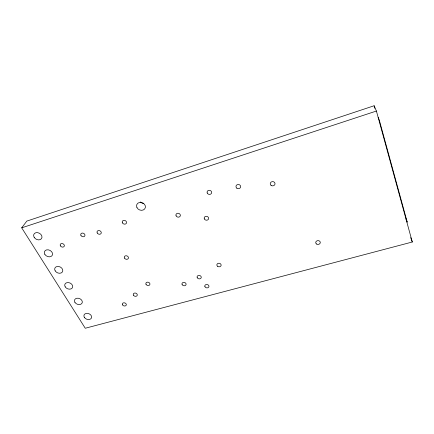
<?xml version="1.0" encoding="UTF-8"?>
<svg xmlns="http://www.w3.org/2000/svg" width="434" height="434" viewBox="0 0 434 434"><rect width="100%" height="100%" fill="white"/><g stroke="black" fill="none" stroke-linecap="round" stroke-linejoin="round"><path stroke-width="0.65" d="M21.7 227.834L26.805 221.096L374.135 105.75L376.408 111.039L412.3 242.004L85.254 328.25L21.7 227.834L376.408 111.039M378.171 117.413L379.262 119.974L407.228 222.148L405.947 218.779M410.678 237.637L412.3 242.004M374.135 105.75L374.851 108.364M143.518 203.579A4.454 3.803 23.3 0 1 140.556 201.929M217.662 266.351A2.159 1.779 9.4 0 0 221.123 265.396A2.159 1.779 9.4 0 0 218.21 263.324A2.159 1.779 9.4 0 0 217.662 266.351M146.041 284.362A2.089 1.649 16.9 0 0 149.584 284.986A2.089 1.649 16.9 0 0 148.07 282.192A2.089 1.649 16.9 0 0 146.041 284.362M207.23 193.016A2.316 2.056 13.3 0 0 211.184 193.705A2.316 2.056 13.3 0 0 209.687 190.314A2.316 2.056 13.3 0 0 207.23 193.016M80.979 235.505A2.203 1.758 25.9 0 0 84.657 236.15A2.203 1.758 25.9 0 0 82.899 233.107A2.203 1.758 25.9 0 0 80.979 235.505M122.437 222.864A2.235 1.85 23.4 0 0 126.196 223.521A2.235 1.85 23.4 0 0 124.52 220.374A2.235 1.85 23.4 0 0 122.437 222.864M204.94 286.695A2.105 1.693 10.5 0 0 208.526 287.33A2.105 1.693 10.5 0 0 207.159 284.514A2.105 1.693 10.5 0 0 204.94 286.695M316.435 243.962A2.289 1.91 -4.5 0 0 320.227 242.921A2.289 1.91 -4.5 0 0 317.352 240.718A2.289 1.91 -4.5 0 0 316.435 243.962M182.123 284.596A2.099 1.682 13.1 0 0 185.698 285.225A2.099 1.682 13.1 0 0 184.271 282.409A2.099 1.682 13.1 0 0 182.123 284.596M197.215 277.673A2.121 1.72 11.6 0 0 200.833 278.308A2.121 1.72 11.6 0 0 199.434 275.444A2.121 1.72 11.6 0 0 197.215 277.673M122.545 304.88A2.034 1.557 18 0 0 125.99 305.487A2.034 1.557 18 0 0 124.455 302.829A2.034 1.557 18 0 0 122.545 304.88M60.451 245.883A2.175 1.698 26.5 0 0 64.075 246.517A2.175 1.698 26.5 0 0 62.284 243.55A2.175 1.698 26.5 0 0 60.451 245.883M236.828 188.172A2.344 2.099 7.2 0 0 240.626 186.983A2.344 2.099 7.2 0 0 237.496 184.591A2.344 2.099 7.2 0 0 236.828 188.172M271.076 185.345A2.376 2.127 -0.8 0 0 274.977 184.141A2.376 2.127 -0.8 0 0 271.874 181.721A2.376 2.127 -0.8 0 0 271.076 185.345M204.338 218.882A2.257 1.948 12.5 0 0 208.184 219.555A2.257 1.948 12.5 0 0 206.72 216.327A2.257 1.948 12.5 0 0 204.338 218.882M133.45 295.174A2.056 1.6 17.6 0 0 136.943 295.787A2.056 1.6 17.6 0 0 135.419 293.064A2.056 1.6 17.6 0 0 133.45 295.174M97.243 232.998A2.208 1.785 24.8 0 0 100.948 233.649A2.208 1.785 24.8 0 0 99.223 230.579A2.208 1.785 24.8 0 0 97.243 232.998M124.493 258.084A2.148 1.725 20.5 0 0 128.122 258.718A2.148 1.725 20.5 0 0 126.516 255.789A2.148 1.725 20.5 0 0 124.493 258.084M176.096 215.839A2.257 1.937 17.2 0 0 179.931 216.506A2.257 1.937 17.2 0 0 178.385 213.284A2.257 1.937 17.2 0 0 176.096 215.839M34.205 237.393A4.411 3.401 28.7 0 0 41.474 238.678A4.411 3.401 28.7 0 0 37.753 232.667A4.411 3.401 28.7 0 0 34.205 237.393M44.87 254.405A4.318 3.309 26.7 0 0 52.026 255.675A4.318 3.309 26.7 0 0 48.424 249.854A4.318 3.309 26.7 0 0 44.87 254.405M55.199 270.887A4.226 3.222 24.9 0 0 62.246 272.14A4.226 3.222 24.9 0 0 58.758 266.498A4.226 3.222 24.9 0 0 55.199 270.887M65.214 286.863A4.145 3.136 23.2 0 0 72.153 288.095A4.145 3.136 23.2 0 0 68.767 282.626A4.145 3.136 23.2 0 0 65.214 286.863M74.925 302.346A4.069 3.049 21.6 0 0 81.755 303.567A4.069 3.049 21.6 0 0 78.478 298.261A4.069 3.049 21.6 0 0 74.925 302.346M84.342 317.373A3.998 2.967 20.2 0 0 91.075 318.572A3.998 2.967 20.2 0 0 87.89 313.429A3.998 2.967 20.2 0 0 84.342 317.373M136.97 207.615A4.546 3.857 23 0 0 144.647 208.971A4.546 3.857 23 0 0 141.343 202.456A4.546 3.857 23 0 0 136.97 207.615"/></g></svg>
